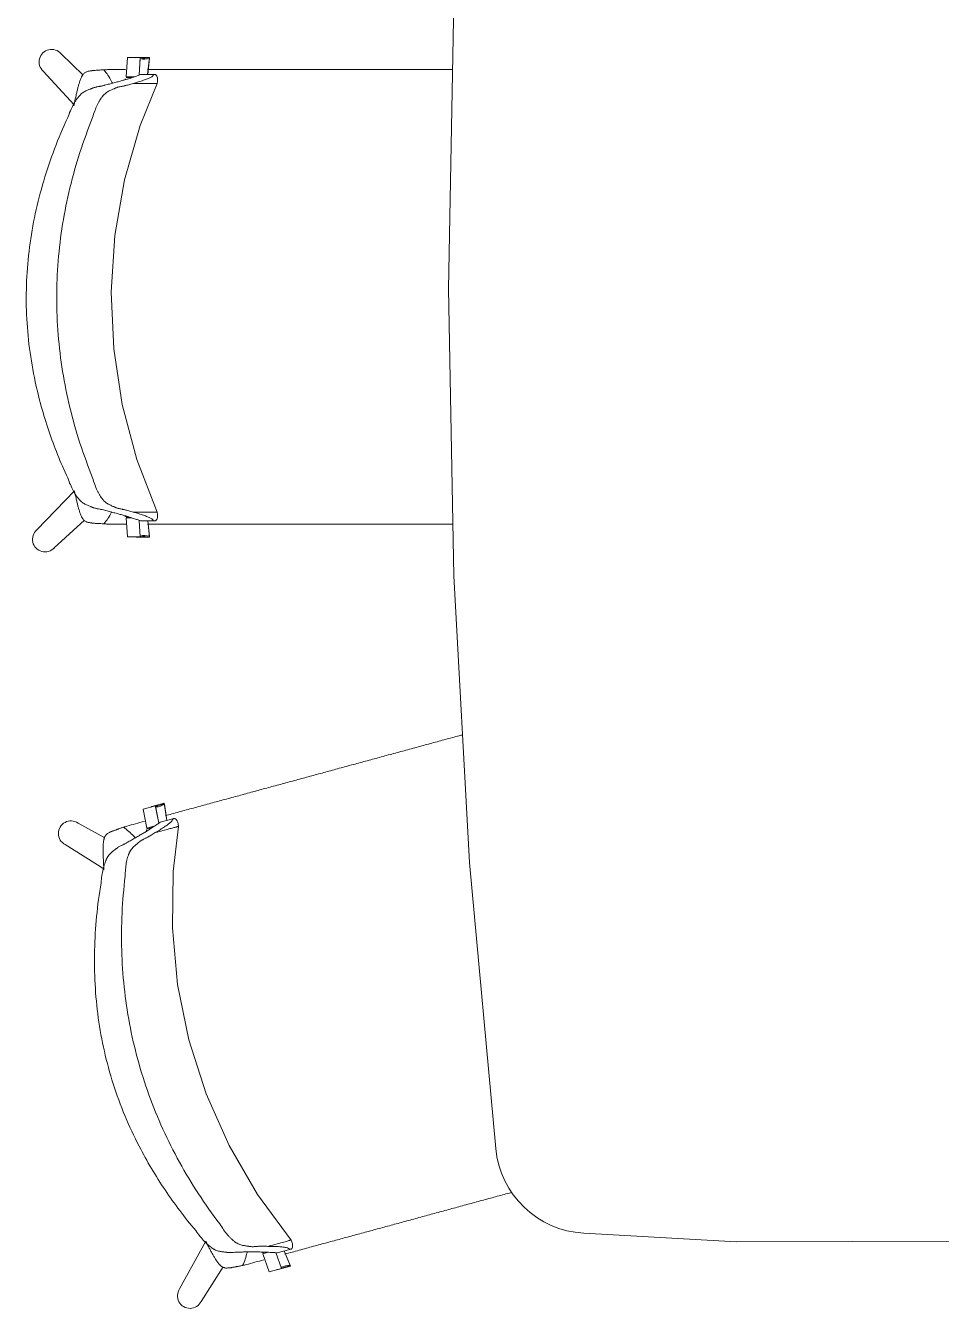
# Model space of a CAD drawing. Header units: millimetres. Extents: x 90978 to 295199, y -4084 to 97293.
# Drawn here: x 176988 to 177945, y 17096 to 18435 of the extents above; entities that cross this region are included whole.
import ezdxf

# ---------------------------------------------------------------- set-up
doc = ezdxf.new("R2010")
doc.units = ezdxf.units.MM
doc.header["$MEASUREMENT"] = 0
doc.layers.add('A-DETL-THIN', color=8, linetype='CONTINUOUS', lineweight=9)
doc.layers.add('I-FURN', color=8, linetype='CONTINUOUS', lineweight=9)

msp = doc.modelspace()

# ---------------------------------------------------------------- linework, layer by layer
at = {"layer": 'A-DETL-THIN'}
for p, q in [((177435.6, 18460.2), (177430.1, 18160.5)), ((177430.1, 18160.5), (177435.6, 17860.8)), ((177435.6, 17860.8), (177452, 17561.4)), ((177452, 17561.4), (177479.3, 17262.7)), ((177571.3, 17174.1), (177730.7, 17165.1)), ((177730.7, 17165.1), (178165.1, 17166.3))]:
    msp.add_line(p, q, dxfattribs=at)
msp.add_arc((177576.5, 17271.6), 97.6, 185.2275, 266.9515, dxfattribs=at)
at = {"layer": 'I-FURN'}
for p, q in [((177048.3, 18383.8), (177025.5, 18405.9)), ((177093.4, 18382.1), (177094.8, 18402)), ((177094.8, 18402), (177108.1, 18402)), ((177117.8, 18402.3), (177104.5, 18402.3)), ((177108.1, 18402), (177106.8, 18383.6)), ((177108.1, 18401), (177106.9, 18383.7)), ((177115.6, 18384.2), (177117.8, 18402.3)), ((177115.8, 18384.2), (177117.8, 18401.3)), ((177006.8, 18387.7), (177039, 18352.6)), ((177102.2, 18382.1), (177093.4, 18382.1)), ((177122, 18384.2), (177108.4, 18384.2)), ((177124.1, 18384.2), (177125.2, 18382.6)), ((177125.2, 18382.6), (177125.9, 18380.9)), ((177099.3, 18381.1), (177093.4, 18381.1)), ((177108.1, 18331.1), (177125.6, 18375.1)), ((177126.2, 18377.1), (177125.6, 18375.1)), ((177125.9, 18380.9), (177126.2, 18379.4)), ((177126.2, 18379.4), (177126.2, 18377.1)), ((177091.7, 18274.3), (177108.1, 18331.1)), ((177081.5, 18216.1), (177091.7, 18274.3)), ((177077.7, 18157.1), (177081.5, 18216.1)), ((177080.3, 18098), (177077.7, 18157.1)), ((177089.2, 18039.6), (177080.3, 18098)), ((177104.4, 17982.4), (177089.2, 18039.6)), ((177125.6, 17927.3), (177104.4, 17982.4)), ((177039.5, 17949.4), (177000.1, 17908.7)), ((177126.2, 17925.2), (177125.6, 17927.3)), ((177018.3, 17890), (177049.8, 17919)), ((177093.4, 17922.2), (177096.4, 17922.2)), ((177094.8, 17901.3), (177093.4, 17921.2)), ((177093.4, 17921.2), (177099.3, 17921.2)), ((177106.9, 17918.7), (177108.1, 17901.3)), ((177122, 17918.2), (177108.4, 17918.2)), ((177117.8, 17901), (177115.8, 17918.2)), ((177117.8, 17902), (177115.9, 17918.2)), ((177124.1, 17918.2), (177125.2, 17919.7)), ((177125.2, 17919.7), (177125.9, 17921.5)), ((177125.9, 17921.5), (177126.2, 17922.9)), ((177126.2, 17922.9), (177126.2, 17925.2)), ((177108.1, 17901.3), (177094.8, 17901.3)), ((177104.5, 17901), (177117.8, 17901)), ((177111, 17616.9), (177123.9, 17620.4)), ((177133.1, 17623.3), (177120.3, 17619.7)), ((177123.9, 17620.4), (177127.5, 17602.4)), ((177124.1, 17619.5), (177127.5, 17602.4)), ((177135.8, 17605.2), (177133.1, 17623.3)), ((177135.9, 17605.2), (177133.4, 17622.3)), ((177114.9, 17597.3), (177111, 17616.9)), ((177142, 17606.9), (177128.8, 17603.3)), ((177144, 17607.4), (177145.4, 17606.2)), ((177145.4, 17606.2), (177146.6, 17604.7)), ((177146.6, 17604.7), (177147.3, 17603.4)), ((177070.9, 17587.2), (177043.1, 17602.5)), ((177123.4, 17599.6), (177114.9, 17597.3)), ((177120.9, 17598), (177115.2, 17596.4)), ((177142.5, 17552), (177147.9, 17599)), ((177147.3, 17603.4), (177147.8, 17601.2)), ((177147.8, 17601.2), (177147.9, 17599)), ((177029.8, 17580), (177070.2, 17554.6)), ((177141.6, 17492.9), (177142.5, 17552)), ((177147.1, 17434), (177141.6, 17492.9)), ((177158.8, 17376.1), (177147.1, 17434)), ((177176.8, 17319.8), (177158.8, 17376.1)), ((177200.8, 17265.7), (177176.8, 17319.8)), ((177230.5, 17214.6), (177200.8, 17265.7)), ((177265.5, 17167), (177230.5, 17214.6)), ((177176.6, 17165.7), (177149.2, 17116.1)), ((177266.5, 17165.1), (177265.5, 17167)), ((177267.2, 17162.9), (177266.5, 17165.1)), ((177267.2, 17161.4), (177267.2, 17162.9)), ((177235.7, 17153.6), (177238.6, 17154.4)), ((177236, 17152.7), (177241.7, 17154.2)), ((177242.5, 17133.8), (177236, 17152.7)), ((177249.7, 17153.8), (177255.4, 17137.3)), ((177264.3, 17157.2), (177251.2, 17153.6)), ((177264.8, 17139.6), (177258.3, 17155.6)), ((177264.6, 17140.5), (177258.4, 17155.6)), ((177266.3, 17157.8), (177267, 17159.5)), ((177267, 17159.5), (177267.2, 17161.4)), ((177171.7, 17102.8), (177194.5, 17139.1)), ((177255.4, 17137.3), (177242.5, 17133.8)), ((177252, 17136.1), (177264.8, 17139.6))]:
    msp.add_line(p, q, dxfattribs=at)
for centre, start, end in [((177015.5, 18397.5), 40.3941, 228.0104), ((177008.6, 17898.8), 130.4176, 318.0338), ((177035.7, 17591.7), 55.6202, 243.2364), ((177160, 17108.7), 145.6436, 333.2599)]:
    msp.add_arc(centre, 13.1, start, end, dxfattribs=at)
for centre, major_axis, start_param, end_param in [((177099.1, 18418.8), (0, 17.4), 3.380441, 3.464082), ((177112.4, 18418.8), (0, 17.4), 2.884586, 3.464082), ((177112.4, 18417.8), (0, 17.4), 2.884586, 3.464082), ((177099.1, 17884.5), (0, 17.4), 5.960696, 6.044337), ((177112.4, 17885.5), (0, 17.4), 5.960696, 6.540192), ((177112.4, 17884.5), (0, 17.4), 5.960696, 6.540192), ((177110.7, 17634.2), (-4.6, 16.8), 3.380441, 3.464082), ((177123.6, 17637.8), (-4.6, 16.8), 2.884586, 3.464082), ((177123.9, 17636.8), (-4.6, 16.8), 2.884586, 3.464082), ((177251.1, 17118.7), (-4.6, 16.8), 5.960696, 6.044337), ((177263.7, 17123.1), (-4.6, 16.8), 5.960696, 6.540192), ((177264, 17122.2), (-4.6, 16.8), 5.960696, 6.540192)]:
    msp.add_ellipse(centre, major_axis=major_axis, ratio=0.978487, start_param=start_param, end_param=end_param, dxfattribs=at)
for points, knots in [([(177032.3, 18339.3), (177033.2, 18341.8), (177035, 18346.6), (177037.5, 18351.7), (177039.5, 18355.3), (177041.1, 18357.8), (177042.5, 18359.6), (177043.4, 18360.8), (177044, 18361.5), (177044.4, 18362), (177044.8, 18362.4), (177045.3, 18363), (177046.3, 18364), (177047.7, 18365.1), (177049.5, 18366.3), (177051.2, 18367.2), (177052.9, 18367.9), (177054.5, 18368.6), (177055.9, 18369.1), (177056.8, 18369.5), (177057.3, 18369.7), (177057.7, 18369.9), (177058, 18370), (177058.5, 18370.2), (177059.4, 18370.5), (177060.5, 18370.9), (177061.9, 18371.2), (177063.6, 18371.6), (177065.3, 18371.9), (177067, 18372.2), (177068.3, 18372.5), (177069.6, 18372.8), (177071.3, 18373.2), (177074.2, 18374), (177078.3, 18375.1), (177082.8, 18376.3), (177087, 18377.4), (177091.1, 18378.6), (177094.9, 18379.6), (177098.3, 18380.7), (177100.3, 18381.4), (177101.2, 18381.7)], [0, 0, 0, 0, 0.035714, 0.071429, 0.089286, 0.107143, 0.125, 0.133929, 0.138393, 0.142857, 0.147321, 0.151786, 0.160714, 0.178571, 0.196429, 0.214286, 0.232143, 0.25, 0.267857, 0.276786, 0.28125, 0.285714, 0.290179, 0.294643, 0.303571, 0.321429, 0.339286, 0.357143, 0.392857, 0.410714, 0.428571, 0.446429, 0.464286, 0.5, 0.571429, 0.642857, 0.714286, 0.785714, 0.857143, 0.928571, 1, 1, 1, 1]), ([(177039.5, 18355.2), (177039.9, 18357.6), (177040.8, 18361.3), (177041.8, 18365.7), (177042.4, 18368.2), (177042.8, 18370), (177043.3, 18371.7), (177043.7, 18373.3), (177044.2, 18374.9), (177044.7, 18376.6), (177045.3, 18378.4), (177045.9, 18380.1), (177046.5, 18381.4), (177047, 18382.4), (177047.4, 18383), (177047.9, 18383.7), (177048.5, 18384.6), (177049.4, 18385.6), (177050.6, 18386.5), (177051.8, 18387.1), (177053, 18387.5), (177054.4, 18387.9), (177055.6, 18388.1), (177056.5, 18388.2), (177057, 18388.3), (177057.4, 18388.3), (177057.8, 18388.4), (177058.3, 18388.4), (177059.2, 18388.5), (177060.4, 18388.6), (177061.6, 18388.7), (177062.6, 18388.8), (177063.4, 18388.9), (177064.3, 18388.9), (177065.4, 18389), (177067.3, 18389.1), (177069, 18389.2), (177070, 18389.3)], [0, 0, 0, 0, 0.125, 0.1875, 0.21875, 0.25, 0.28125, 0.3125, 0.34375, 0.375, 0.40625, 0.4375, 0.46875, 0.484375, 0.5, 0.515625, 0.53125, 0.5625, 0.59375, 0.625, 0.65625, 0.6875, 0.71875, 0.734375, 0.742188, 0.75, 0.757812, 0.765625, 0.78125, 0.8125, 0.84375, 0.859375, 0.875, 0.890625, 0.90625, 0.9375, 1, 1, 1, 1]), ([(177079, 18375.2), (177078.6, 18376.1), (177077.3, 18378.9), (177074.5, 18383.6), (177071.6, 18387.4), (177070, 18389.3)], [0.93303317, 0.93303317, 0.93303317, 0.93303317, 0.94444444, 0.97222222, 1, 1, 1, 1]), ([(177115.5, 18389.5), (177116, 18389.5), (177121.5, 18389.5), (177132.3, 18389.5), (177147.7, 18389.5), (177162.8, 18389.5), (177175.3, 18389.5), (177185.4, 18389.5), (177193, 18389.5), (177200.7, 18389.5), (177210.8, 18389.5), (177223.3, 18389.5), (177235.7, 18389.5), (177245.7, 18389.5), (177253.3, 18389.5), (177260.8, 18389.5), (177270.8, 18389.5), (177283.1, 18389.5), (177295.5, 18389.5), (177305.5, 18389.5), (177313.2, 18389.5), (177320.8, 18389.5), (177330.9, 18389.5), (177343.5, 18389.5), (177358.6, 18389.5), (177374, 18389.5), (177389.2, 18389.5), (177404, 18389.5), (177418.7, 18389.5), (177428.5, 18389.5), (177433.4, 18389.5)], [-0.896036, -0.896036, -0.896036, -0.896036, -0.8928571, -0.8571429, -0.8214286, -0.7857143, -0.75, -0.7321429, -0.7142857, -0.6964286, -0.6785714, -0.6428571, -0.6071429, -0.5892857, -0.5714286, -0.5535714, -0.5357143, -0.5, -0.4642857, -0.4464286, -0.4285714, -0.4107143, -0.3928571, -0.3571429, -0.3214286, -0.2857143, -0.25, -0.2142857, -0.1785714, -0.1428571, -0.1428571, -0.1428571, -0.1428571]), ([(177122.4, 18384.2), (177122.7, 18384.2), (177123.5, 18384.2), (177124.1, 18384.2), (177124, 18384.2), (177123.4, 18384.2), (177122.6, 18384.2), (177122, 18384.2)], [0.4162183, 0.4162183, 0.4162183, 0.4162183, 0.5, 0.625, 0.75, 0.875, 1, 1, 1, 1]), ([(177100.7, 18375.1), (177099.1, 18374.6), (177096.8, 18373.9), (177094, 18373.2), (177092.4, 18372.8), (177091.2, 18372.4), (177090, 18372.2), (177088.5, 18371.9), (177087.1, 18371.7), (177085.6, 18371.4), (177084.4, 18371), (177083.4, 18370.7), (177082.6, 18370.4), (177082.2, 18370.2), (177081.8, 18370), (177081.5, 18369.8), (177081, 18369.6), (177080.1, 18369.3), (177078.8, 18368.7), (177077.2, 18368), (177075.5, 18367.2), (177073.8, 18366.2), (177072.1, 18365), (177070.7, 18363.8), (177069.8, 18362.8), (177069.2, 18362.3), (177068.9, 18361.8), (177068.5, 18361.3), (177068, 18360.6), (177067.1, 18359.4), (177065.9, 18357.6), (177064.5, 18355.1), (177062.7, 18351.5), (177060.5, 18346.4), (177059, 18341.8), (177058.3, 18339.3)], [0, 0, 0, 0, 0.125, 0.1875, 0.21875, 0.25, 0.28125, 0.3125, 0.375, 0.40625, 0.4375, 0.46875, 0.484375, 0.492188, 0.5, 0.507812, 0.515625, 0.53125, 0.5625, 0.59375, 0.625, 0.65625, 0.6875, 0.71875, 0.734375, 0.742188, 0.75, 0.757812, 0.765625, 0.78125, 0.8125, 0.84375, 0.875, 0.9375, 1, 1, 1, 1]), ([(177100.7, 18375.1), (177103.7, 18375.1), (177109.1, 18375.1), (177115.5, 18375.1), (177120.2, 18375.1), (177122.9, 18375.1), (177124.3, 18375.1), (177124.8, 18375.1), (177125, 18375.1)], [0, 0, 0, 0, 0.1111111, 0.2222222, 0.3333333, 0.4444444, 0.5, 0.5555556, 0.5555556, 0.5555556, 0.5555556]), ([(177032.3, 17963), (177024.8, 17979.1), (177011.6, 18012), (176995.8, 18068.9), (176987.3, 18133.4), (176990.5, 18204.4), (177003, 18262.2), (177018.1, 18306.9), (177027.3, 18328.6), (177032.3, 18339.3)], [-1, -1, -1, -1, -0.863636, -0.727273, -0.545455, -0.363636, -0.181818, -0.090909, 0, 0, 0, 0]), ([(177058.3, 18339.3), (177053.5, 18327.4), (177044.7, 18303.2), (177030.6, 18253.6), (177020.3, 18189.9), (177020.3, 18112.4), (177030.6, 18048.7), (177044.7, 17999.1), (177053.5, 17975), (177058.3, 17963)], [-1, -1, -1, -1, -0.9, -0.8, -0.6, -0.4, -0.2, -0.1, 0, 0, 0, 0]), ([(177101.2, 17920.6), (177099.3, 17921.3), (177096.1, 17922.3), (177091.1, 17923.8), (177087, 17924.9), (177082.8, 17926.1), (177078.3, 17927.2), (177074.2, 17928.3), (177070.9, 17929.2), (177068.7, 17929.8), (177067, 17930.2), (177065.3, 17930.5), (177063.6, 17930.8), (177061.9, 17931.1), (177060.5, 17931.4), (177059.4, 17931.8), (177058.5, 17932.1), (177058, 17932.3), (177057.7, 17932.5), (177057.3, 17932.6), (177056.8, 17932.9), (177055.9, 17933.2), (177054.5, 17933.7), (177052.9, 17934.4), (177051.2, 17935.2), (177049.5, 17936.1), (177047.7, 17937.2), (177046.3, 17938.4), (177045.3, 17939.3), (177044.8, 17939.9), (177044.4, 17940.4), (177044, 17940.9), (177043.4, 17941.5), (177042.5, 17942.7), (177041.1, 17944.6), (177039.5, 17947.1), (177037.5, 17950.7), (177035, 17955.8), (177033.2, 17960.5), (177032.3, 17963)], [0, 0, 0, 0, 0.142857, 0.214286, 0.285714, 0.357143, 0.428571, 0.5, 0.535714, 0.571429, 0.589286, 0.607143, 0.642857, 0.660714, 0.678571, 0.696429, 0.705357, 0.709821, 0.714286, 0.71875, 0.723214, 0.732143, 0.75, 0.767857, 0.785714, 0.803571, 0.821429, 0.839286, 0.848214, 0.852679, 0.857143, 0.861607, 0.866071, 0.875, 0.892857, 0.910714, 0.928571, 0.964286, 1, 1, 1, 1]), ([(177058.3, 17963), (177059, 17960.6), (177060.5, 17955.9), (177062.7, 17950.8), (177064.5, 17947.3), (177065.9, 17944.8), (177067.1, 17942.9), (177068, 17941.7), (177068.5, 17941), (177068.9, 17940.6), (177069.2, 17940.1), (177069.8, 17939.5), (177070.7, 17938.5), (177072.1, 17937.3), (177073.8, 17936.2), (177075.5, 17935.2), (177077.2, 17934.4), (177078.8, 17933.6), (177080.1, 17933.1), (177081, 17932.7), (177081.5, 17932.5), (177081.8, 17932.3), (177082.2, 17932.2), (177082.6, 17932), (177083.4, 17931.7), (177084.4, 17931.3), (177085.6, 17931), (177087.1, 17930.7), (177088.5, 17930.5), (177090, 17930.2), (177091.2, 17929.9), (177092.4, 17929.6), (177094, 17929.2), (177096.8, 17928.4), (177099.1, 17927.7), (177100.7, 17927.3)], [0, 0, 0, 0, 0.0625, 0.125, 0.15625, 0.1875, 0.21875, 0.234375, 0.242188, 0.25, 0.257812, 0.265625, 0.28125, 0.3125, 0.34375, 0.375, 0.40625, 0.4375, 0.46875, 0.484375, 0.492188, 0.5, 0.507812, 0.515625, 0.53125, 0.5625, 0.59375, 0.625, 0.6875, 0.71875, 0.75, 0.78125, 0.8125, 0.875, 1, 1, 1, 1]), ([(177070, 17915), (177069, 17915.1), (177067.3, 17915.2), (177065.4, 17915.3), (177064.3, 17915.3), (177063.4, 17915.4), (177062.6, 17915.5), (177061.6, 17915.5), (177060.4, 17915.6), (177059.2, 17915.7), (177058.3, 17915.8), (177057.8, 17915.9), (177057.4, 17915.9), (177057, 17916), (177056.5, 17916.1), (177055.6, 17916.2), (177054.4, 17916.4), (177053, 17916.7), (177051.8, 17917.2), (177050.6, 17917.8), (177049.4, 17918.7), (177048.5, 17919.7), (177047.9, 17920.5), (177047.4, 17921.2), (177047, 17921.9), (177046.5, 17922.9), (177045.9, 17924.2), (177045.3, 17925.9), (177044.7, 17927.7), (177044.2, 17929.4), (177043.7, 17931), (177043.3, 17932.5), (177042.8, 17934.2), (177042.4, 17936), (177041.8, 17938.5), (177040.8, 17942.9), (177039.9, 17946.7), (177039.5, 17949)], [0, 0, 0, 0, 0.0625, 0.09375, 0.109375, 0.125, 0.140625, 0.15625, 0.1875, 0.21875, 0.234375, 0.242188, 0.25, 0.257812, 0.265625, 0.28125, 0.3125, 0.34375, 0.375, 0.40625, 0.4375, 0.46875, 0.484375, 0.5, 0.515625, 0.53125, 0.5625, 0.59375, 0.625, 0.65625, 0.6875, 0.71875, 0.75, 0.78125, 0.8125, 0.875, 1, 1, 1, 1]), ([(177070, 17915), (177071.6, 17916.9), (177074.5, 17920.7), (177077, 17924.9), (177078.2, 17927.3), (177078.4, 17927.7)], [0, 0, 0, 0, 0.02777778, 0.05555556, 0.06066679, 0.06066679, 0.06066679, 0.06066679]), ([(177125, 17927.3), (177124.7, 17927.3), (177124.1, 17927.3), (177122.1, 17927.3), (177118.2, 17927.3), (177111, 17927.3), (177104.4, 17927.3), (177100.7, 17927.3)], [0.4444444, 0.4444444, 0.4444444, 0.4444444, 0.5138889, 0.5833333, 0.7222222, 0.8611111, 1, 1, 1, 1]), ([(177434.6, 17914.8), (177434, 17914.8), (177428.6, 17914.8), (177418.4, 17914.8), (177403.7, 17914.8), (177391.4, 17914.8), (177381.4, 17914.8), (177373.8, 17914.8), (177366.2, 17914.8), (177356.1, 17914.8), (177343.6, 17914.8), (177331.2, 17914.8), (177321.1, 17914.8), (177313.5, 17914.8), (177305.9, 17914.8), (177295.8, 17914.8), (177283.3, 17914.8), (177268.3, 17914.8), (177253.1, 17914.8), (177238, 17914.8), (177223.1, 17914.8), (177210.7, 17914.8), (177200.6, 17914.8), (177193, 17914.8), (177185.4, 17914.8), (177175.5, 17914.8), (177163.3, 17914.8), (177150.9, 17914.8), (177140.8, 17914.8), (177133.1, 17914.8), (177125.3, 17914.8), (177119.4, 17914.8), (177116.2, 17914.8), (177115.5, 17914.8)], [-0.8607816, -0.8607816, -0.8607816, -0.8607816, -0.8571429, -0.8214286, -0.7857143, -0.75, -0.7321429, -0.7142857, -0.6964286, -0.6785714, -0.6428571, -0.6071429, -0.5892857, -0.5714286, -0.5535714, -0.5357143, -0.5, -0.4642857, -0.4285714, -0.3928571, -0.3571429, -0.3214286, -0.3035714, -0.2857143, -0.2678571, -0.25, -0.2142857, -0.1785714, -0.1607143, -0.1428571, -0.125, -0.1071429, -0.1022726, -0.1022726, -0.1022726, -0.1022726]), ([(177122, 17918.2), (177122.6, 17918.2), (177123.4, 17918.2), (177124, 17918.2), (177124.1, 17918.2), (177123.5, 17918.2), (177122.7, 17918.2), (177122.4, 17918.2)], [0, 0, 0, 0, 0.125, 0.25, 0.375, 0.5, 0.5828112, 0.5828112, 0.5828112, 0.5828112]), ([(177134.3, 17610.3), (177134.8, 17610.4), (177140.1, 17611.8), (177150.5, 17614.7), (177165.4, 17618.7), (177179.9, 17622.7), (177192, 17626), (177201.7, 17628.6), (177209.1, 17630.6), (177216.5, 17632.6), (177226.3, 17635.3), (177238.3, 17638.6), (177250.3, 17641.8), (177259.9, 17644.4), (177267.2, 17646.4), (177274.5, 17648.4), (177284.2, 17651), (177296.1, 17654.3), (177308, 17657.5), (177317.7, 17660.2), (177325, 17662.2), (177332.4, 17664.2), (177342.1, 17666.8), (177354.3, 17670.1), (177368.9, 17674.1), (177383.7, 17678.1), (177398.4, 17682.1), (177412.7, 17686), (177426.8, 17689.9), (177437.5, 17692.8), (177443.4, 17694.4), (177444.6, 17694.7)], [-0.896036, -0.896036, -0.896036, -0.896036, -0.8928571, -0.8571429, -0.8214286, -0.7857143, -0.75, -0.7321429, -0.7142857, -0.6964286, -0.6785714, -0.6428571, -0.6071429, -0.5892857, -0.5714286, -0.5535714, -0.5357143, -0.5, -0.4642857, -0.4464286, -0.4285714, -0.4107143, -0.3928571, -0.3571429, -0.3214286, -0.2857143, -0.25, -0.2142857, -0.1785714, -0.1428571, -0.1337467, -0.1337467, -0.1337467, -0.1337467]), ([(177142.3, 17607), (177142.7, 17607.1), (177143.4, 17607.3), (177144, 17607.4), (177143.9, 17607.4), (177143.3, 17607.2), (177142.5, 17607), (177142, 17606.9)], [0.4162183, 0.4162183, 0.4162183, 0.4162183, 0.5, 0.625, 0.75, 0.875, 1, 1, 1, 1]), ([(177067.2, 17540), (177067.3, 17542.7), (177067.9, 17547.7), (177068.9, 17553.3), (177070, 17557.3), (177070.9, 17560.1), (177071.7, 17562.3), (177072.3, 17563.7), (177072.6, 17564.5), (177072.9, 17565.1), (177073.2, 17565.6), (177073.5, 17566.3), (177074.2, 17567.5), (177075.3, 17569), (177076.7, 17570.5), (177078.1, 17571.9), (177079.5, 17573.1), (177080.9, 17574.1), (177082.1, 17575), (177082.9, 17575.6), (177083.3, 17575.9), (177083.6, 17576.2), (177084, 17576.4), (177084.4, 17576.7), (177085.1, 17577.3), (177086.1, 17577.9), (177087.4, 17578.6), (177089, 17579.4), (177090.5, 17580.1), (177092.1, 17580.9), (177093.2, 17581.5), (177094.4, 17582.1), (177095.9, 17583), (177098.5, 17584.5), (177102.2, 17586.6), (177106.2, 17589), (177110, 17591.2), (177113.6, 17593.3), (177117, 17595.4), (177120, 17597.3), (177121.7, 17598.5), (177122.6, 17599.1)], [0, 0, 0, 0, 0.035714, 0.071429, 0.089286, 0.107143, 0.125, 0.133929, 0.138393, 0.142857, 0.147321, 0.151786, 0.160714, 0.178571, 0.196429, 0.214286, 0.232143, 0.25, 0.267857, 0.276786, 0.28125, 0.285714, 0.290179, 0.294643, 0.303571, 0.321429, 0.339286, 0.357143, 0.392857, 0.410714, 0.428571, 0.446429, 0.464286, 0.5, 0.571429, 0.642857, 0.714286, 0.785714, 0.857143, 0.928571, 1, 1, 1, 1]), ([(177069.9, 17557.2), (177069.8, 17559.6), (177069.6, 17563.5), (177069.4, 17568), (177069.3, 17570.5), (177069.3, 17572.4), (177069.3, 17574.2), (177069.3, 17575.8), (177069.3, 17577.4), (177069.4, 17579.2), (177069.5, 17581.1), (177069.6, 17582.9), (177069.9, 17584.3), (177070.1, 17585.4), (177070.3, 17586.2), (177070.5, 17587), (177070.9, 17588), (177071.6, 17589.1), (177072.5, 17590.3), (177073.5, 17591.2), (177074.5, 17592), (177075.8, 17592.7), (177076.9, 17593.2), (177077.7, 17593.5), (177078.1, 17593.7), (177078.5, 17593.9), (177078.9, 17594), (177079.4, 17594.2), (177080.2, 17594.6), (177081.4, 17595), (177082.5, 17595.4), (177083.5, 17595.7), (177084.2, 17596), (177085, 17596.3), (177086, 17596.6), (177087.9, 17597.3), (177089.5, 17597.8), (177090.5, 17598.1)], [0, 0, 0, 0, 0.125, 0.1875, 0.21875, 0.25, 0.28125, 0.3125, 0.34375, 0.375, 0.40625, 0.4375, 0.46875, 0.484375, 0.5, 0.515625, 0.53125, 0.5625, 0.59375, 0.625, 0.65625, 0.6875, 0.71875, 0.734375, 0.742188, 0.75, 0.757812, 0.765625, 0.78125, 0.8125, 0.84375, 0.859375, 0.875, 0.890625, 0.90625, 0.9375, 1, 1, 1, 1]), ([(177102.8, 17587), (177102.3, 17587.7), (177100.2, 17590), (177096.3, 17593.8), (177092.5, 17596.7), (177090.5, 17598.1)], [0.93303317, 0.93303317, 0.93303317, 0.93303317, 0.94444444, 0.97222222, 1, 1, 1, 1]), ([(177123.8, 17592.5), (177122.4, 17591.6), (177120.3, 17590.4), (177117.8, 17588.9), (177116.4, 17588.1), (177115.3, 17587.5), (177114.2, 17586.9), (177112.9, 17586.2), (177111.6, 17585.6), (177110.2, 17584.9), (177109.2, 17584.3), (177108.2, 17583.7), (177107.6, 17583.2), (177107.2, 17582.9), (177106.9, 17582.7), (177106.6, 17582.4), (177106.2, 17582.1), (177105.5, 17581.5), (177104.4, 17580.6), (177103, 17579.5), (177101.6, 17578.2), (177100.2, 17576.9), (177098.8, 17575.3), (177097.8, 17573.7), (177097.2, 17572.6), (177096.8, 17571.9), (177096.6, 17571.3), (177096.3, 17570.7), (177096, 17570), (177095.5, 17568.6), (177094.8, 17566.4), (177094.1, 17563.7), (177093.3, 17559.8), (177092.6, 17554.3), (177092.3, 17549.4), (177092.3, 17546.9)], [0, 0, 0, 0, 0.125, 0.1875, 0.21875, 0.25, 0.28125, 0.3125, 0.375, 0.40625, 0.4375, 0.46875, 0.484375, 0.492188, 0.5, 0.507812, 0.515625, 0.53125, 0.5625, 0.59375, 0.625, 0.65625, 0.6875, 0.71875, 0.734375, 0.742188, 0.75, 0.757812, 0.765625, 0.78125, 0.8125, 0.84375, 0.875, 0.9375, 1, 1, 1, 1]), ([(177115.2, 17596.5), (177115.1, 17596), (177114.7, 17595.2), (177114.4, 17594.3), (177114.2, 17593.8)], [-0.8810546, -0.8810546, -0.8810546, -0.8810546, -0.6666667, -0.4718724, -0.4718724, -0.4718724, -0.4718724]), ([(177123.8, 17592.5), (177126.7, 17593.3), (177131.9, 17594.7), (177138, 17596.4), (177142.6, 17597.6), (177145.2, 17598.3), (177146.6, 17598.7), (177147.3, 17598.9), (177147.7, 17599), (177147.9, 17599), (177147.9, 17599)], [0, 0, 0, 0, 0.1111111, 0.2222222, 0.3333333, 0.4444444, 0.5, 0.5555556, 0.6111111, 0.6625707, 0.6625707, 0.6625707, 0.6625707]), ([(177166, 17176.9), (177154.5, 17190.5), (177133.2, 17218.7), (177103, 17269.5), (177077.9, 17329.5), (177062.3, 17398.8), (177059.2, 17457.9), (177062, 17505), (177065.2, 17528.4), (177067.2, 17540)], [-1, -1, -1, -1, -0.863636, -0.727273, -0.545455, -0.363636, -0.181818, -0.090909, 0, 0, 0, 0]), ([(177092.3, 17546.9), (177090.8, 17534.1), (177088.6, 17508.4), (177088.1, 17456.9), (177094.8, 17392.7), (177115.2, 17317.9), (177141.9, 17259.2), (177168.5, 17215), (177183.3, 17194), (177191.1, 17183.8)], [-1, -1, -1, -1, -0.9, -0.8, -0.6, -0.4, -0.2, -0.1, 0, 0, 0, 0]), ([(177496, 17216.8), (177495.2, 17216.5), (177489.5, 17215), (177479.1, 17212.2), (177467.1, 17208.9), (177457.4, 17206.3), (177450, 17204.3), (177442.6, 17202.3), (177432.9, 17199.6), (177420.8, 17196.3), (177406.4, 17192.4), (177391.8, 17188.4), (177377.2, 17184.4), (177362.8, 17180.5), (177350.8, 17177.2), (177341.1, 17174.6), (177333.7, 17172.6), (177326.4, 17170.6), (177316.9, 17168), (177305.1, 17164.8), (177293.1, 17161.6), (177283.4, 17158.9), (177275.9, 17156.9), (177268.4, 17154.8), (177262.8, 17153.3), (177259.6, 17152.4), (177258.9, 17152.2)], [-0.6845355, -0.6845355, -0.6845355, -0.6845355, -0.6785714, -0.6428571, -0.6071429, -0.5892857, -0.5714286, -0.5535714, -0.5357143, -0.5, -0.4642857, -0.4285714, -0.3928571, -0.3571429, -0.3214286, -0.3035714, -0.2857143, -0.2678571, -0.25, -0.2142857, -0.1785714, -0.1607143, -0.1428571, -0.125, -0.1071429, -0.1022726, -0.1022726, -0.1022726, -0.1022726]), ([(177243.7, 17154.1), (177241.7, 17154.3), (177238.3, 17154.4), (177233, 17154.5), (177228.8, 17154.5), (177224.4, 17154.5), (177219.8, 17154.5), (177215.6, 17154.5), (177212.1, 17154.4), (177209.9, 17154.4), (177208.1, 17154.4), (177206.4, 17154.2), (177204.7, 17154), (177203, 17153.9), (177201.6, 17153.9), (177200.3, 17153.9), (177199.4, 17154), (177198.9, 17154.1), (177198.5, 17154.1), (177198.1, 17154.2), (177197.5, 17154.3), (177196.6, 17154.4), (177195.2, 17154.5), (177193.4, 17154.7), (177191.6, 17155), (177189.7, 17155.5), (177187.7, 17156.1), (177186, 17156.8), (177184.8, 17157.5), (177184.1, 17157.9), (177183.6, 17158.3), (177183.1, 17158.6), (177182.4, 17159.1), (177181.1, 17160), (177179.4, 17161.5), (177177.2, 17163.4), (177174.2, 17166.4), (177170.5, 17170.7), (177167.5, 17174.7), (177166, 17176.9)], [0, 0, 0, 0, 0.142857, 0.214286, 0.285714, 0.357143, 0.428571, 0.5, 0.535714, 0.571429, 0.589286, 0.607143, 0.642857, 0.660714, 0.678571, 0.696429, 0.705357, 0.709821, 0.714286, 0.71875, 0.723214, 0.732143, 0.75, 0.767857, 0.785714, 0.803571, 0.821429, 0.839286, 0.848214, 0.852679, 0.857143, 0.861607, 0.866071, 0.875, 0.892857, 0.910714, 0.928571, 0.964286, 1, 1, 1, 1]), ([(177191.1, 17183.8), (177192.5, 17181.6), (177195.1, 17177.5), (177198.5, 17173.2), (177201.2, 17170.2), (177203.2, 17168.2), (177204.9, 17166.7), (177206, 17165.7), (177206.7, 17165.2), (177207.2, 17164.9), (177207.7, 17164.5), (177208.3, 17164.1), (177209.5, 17163.4), (177211.2, 17162.6), (177213.1, 17161.9), (177215, 17161.4), (177216.9, 17161.1), (177218.6, 17160.8), (177220, 17160.6), (177221, 17160.5), (177221.5, 17160.4), (177221.9, 17160.3), (177222.2, 17160.3), (177222.7, 17160.2), (177223.6, 17160.1), (177224.6, 17160), (177225.8, 17160), (177227.4, 17160.1), (177228.8, 17160.3), (177230.3, 17160.4), (177231.5, 17160.4), (177232.8, 17160.5), (177234.4, 17160.5), (177237.3, 17160.5), (177239.8, 17160.4), (177241.4, 17160.4)], [0, 0, 0, 0, 0.0625, 0.125, 0.15625, 0.1875, 0.21875, 0.234375, 0.242188, 0.25, 0.257812, 0.265625, 0.28125, 0.3125, 0.34375, 0.375, 0.40625, 0.4375, 0.46875, 0.484375, 0.492188, 0.5, 0.507812, 0.515625, 0.53125, 0.5625, 0.59375, 0.625, 0.6875, 0.71875, 0.75, 0.78125, 0.8125, 0.875, 1, 1, 1, 1]), ([(177215, 17140.5), (177214, 17140.3), (177212.4, 17139.9), (177210.4, 17139.5), (177209.4, 17139.3), (177208.6, 17139.2), (177207.8, 17139), (177206.8, 17138.8), (177205.6, 17138.6), (177204.4, 17138.4), (177203.5, 17138.2), (177203, 17138.1), (177202.6, 17138.1), (177202.2, 17138), (177201.7, 17138), (177200.8, 17137.9), (177199.6, 17137.8), (177198.2, 17137.7), (177196.9, 17137.8), (177195.5, 17138.1), (177194.2, 17138.7), (177193, 17139.3), (177192.2, 17140), (177191.6, 17140.6), (177191, 17141.1), (177190.3, 17141.9), (177189.4, 17143.1), (177188.3, 17144.5), (177187.3, 17146.1), (177186.3, 17147.6), (177185.4, 17149), (177184.6, 17150.4), (177183.8, 17151.9), (177182.8, 17153.6), (177181.6, 17155.8), (177179.5, 17159.8), (177177.7, 17163.2), (177176.6, 17165.3)], [0, 0, 0, 0, 0.0625, 0.09375, 0.109375, 0.125, 0.140625, 0.15625, 0.1875, 0.21875, 0.234375, 0.242188, 0.25, 0.257812, 0.265625, 0.28125, 0.3125, 0.34375, 0.375, 0.40625, 0.4375, 0.46875, 0.484375, 0.5, 0.515625, 0.53125, 0.5625, 0.59375, 0.625, 0.65625, 0.6875, 0.71875, 0.75, 0.78125, 0.8125, 0.875, 1, 1, 1, 1]), ([(177265.5, 17167), (177265.5, 17167), (177265.3, 17166.9), (177264.8, 17166.8), (177264, 17166.6), (177262, 17166), (177258.3, 17165), (177251.3, 17163.1), (177245, 17161.4), (177241.4, 17160.4)], [0.3374293, 0.3374293, 0.3374293, 0.3374293, 0.3888889, 0.4444444, 0.5138889, 0.5833333, 0.7222222, 0.8611111, 1, 1, 1, 1]), ([(177215, 17140.5), (177216.1, 17142.7), (177217.8, 17147.2), (177219.2, 17151.9), (177219.7, 17154.5), (177219.8, 17154.9)], [0, 0, 0, 0, 0.02777778, 0.05555556, 0.06066679, 0.06066679, 0.06066679, 0.06066679]), ([(177264.3, 17157.2), (177264.9, 17157.4), (177265.7, 17157.6), (177266.3, 17157.8), (177266.4, 17157.8), (177265.8, 17157.6), (177265, 17157.4), (177264.7, 17157.3)], [0, 0, 0, 0, 0.125, 0.25, 0.375, 0.5, 0.5828112, 0.5828112, 0.5828112, 0.5828112])]:
    msp.add_open_spline(points, degree=3, knots=knots, dxfattribs=at)
for points in [[(177070, 18389.3), (177070.7, 18389.3), (177072, 18389.4), (177073.2, 18389.4), (177073.9, 18389.5)], [(177073.9, 18389.5), (177080, 18389.5), (177086.3, 18389.5), (177092.8, 18389.5)], [(177122, 18384.2), (177121.8, 18383.7), (177121.1, 18382.8), (177119, 18381.3), (177115.7, 18379.9), (177111.5, 18378.3), (177106.5, 18376.7), (177102.7, 18375.6), (177100.7, 18375.1)], [(177101.2, 18381.7), (177102.5, 18382.1), (177105, 18383), (177107.3, 18383.8), (177108.4, 18384.2)], [(177092.6, 18380), (177092.4, 18379.6), (177092.1, 18379.2), (177091.8, 18378.8)], [(177038.8, 18351.6), (177039, 18352.8), (177039.2, 18354), (177039.5, 18355.2)], [(177039.5, 18355.2), (177039.2, 18354), (177039, 18352.8), (177038.8, 18351.6)], [(177100.7, 17927.3), (177102.7, 17926.8), (177106.5, 17925.7), (177111.5, 17924), (177115.7, 17922.5), (177119, 17921), (177121.1, 17919.5), (177121.8, 17918.6), (177122, 17918.2)], [(177073.9, 17914.8), (177073.2, 17914.8), (177072, 17914.9), (177070.7, 17915), (177070, 17915)], [(177092.9, 17914.8), (177086.3, 17914.8), (177080, 17914.8), (177073.9, 17914.8)], [(177091.8, 17923.5), (177092.1, 17923.1), (177092.4, 17922.7), (177092.6, 17922.4)], [(177108.4, 17918.2), (177107.3, 17918.6), (177105, 17919.4), (177102.5, 17920.2), (177101.2, 17920.6)], [(177142, 17606.9), (177141.9, 17606.4), (177141.4, 17605.3), (177139.8, 17603.3), (177137, 17601), (177133.4, 17598.5), (177129, 17595.6), (177125.6, 17593.5), (177123.8, 17592.5)], [(177090.5, 17598.1), (177091.1, 17598.3), (177092.3, 17598.7), (177093.5, 17599.1), (177094.1, 17599.3)], [(177094.1, 17599.3), (177100, 17600.9), (177106.1, 17602.6), (177112.4, 17604.3)], [(177122.6, 17599.1), (177123.7, 17599.8), (177125.9, 17601.3), (177127.9, 17602.6), (177128.8, 17603.3)], [(177070.2, 17553.6), (177070.1, 17554.8), (177070, 17556), (177069.9, 17557.2)], [(177069.9, 17557.2), (177070, 17556), (177070.1, 17554.8), (177070.2, 17553.5)], [(177241.4, 17160.4), (177243.5, 17160.4), (177247.5, 17160.4), (177252.7, 17160.1), (177257.1, 17159.7), (177260.7, 17159.2), (177263.1, 17158.3), (177264.1, 17157.6), (177264.3, 17157.2)], [(177251.2, 17153.6), (177250, 17153.7), (177247.6, 17153.9), (177245, 17154.1), (177243.7, 17154.1)], [(177218.8, 17141.3), (177218.2, 17141.2), (177216.9, 17140.9), (177215.7, 17140.6), (177215, 17140.5)], [(177237.1, 17146.3), (177230.8, 17144.6), (177224.7, 17142.9), (177218.8, 17141.3)]]:
    msp.add_open_spline(points, degree=3, dxfattribs=at)

doc.saveas('drawing.dxf')
